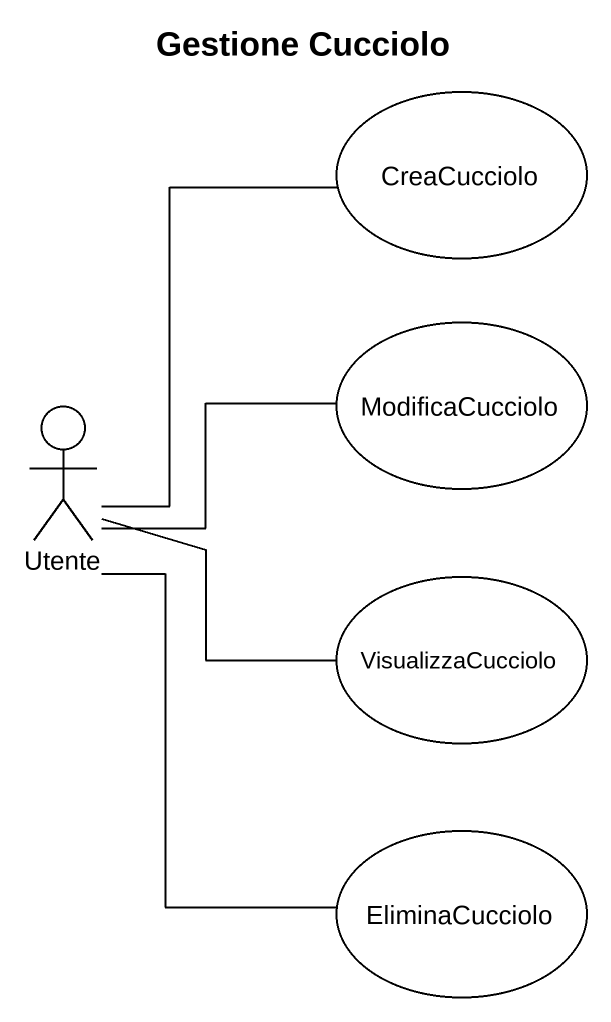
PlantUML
@startuml
title Gestione Cucciolo
usecase CreaCucciolo
usecase ModificaCucciolo
actor Utente
usecase VisualizzaCucciolo
usecase EliminaCucciolo
Utente -up- CreaCucciolo
Utente -right- ModificaCucciolo
Utente -right- VisualizzaCucciolo
Utente -- EliminaCucciolo
@enduml
